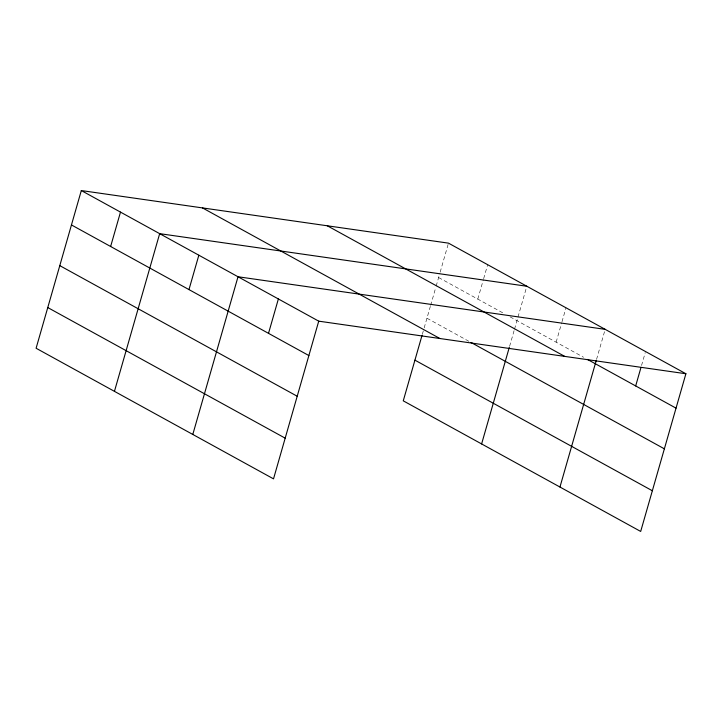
<?xml version="1.0" encoding="UTF-8"?>
<svg xmlns="http://www.w3.org/2000/svg" width="722" height="722" viewBox="0 0 722 722"><rect width="100%" height="100%" fill="white"/><g stroke="black" fill="none" stroke-linecap="round" stroke-linejoin="round"><path stroke-width="0.54" stroke-dasharray="3.61 2.71" d="M422.325 334.349L423.868 328.979M424.175 327.896L430.33 306.444M430.637 305.379L435.853 287.175M436.16 286.102L439.851 273.241M440.158 272.167L448.479 243.143M477.793 299.088L483.343 279.739M483.65 278.665L487.657 264.694M509.597 346.334L514.199 330.27M514.506 329.205L526.825 286.246M556.139 342.183L561.689 322.842M561.996 321.768L566.003 307.798M596.543 359.439L604.558 331.497M641.533 365.522L645.233 352.625M438.615 277.537L503.252 313.095M510.111 316.868L583.566 357.273M426.955 318.231L469.065 341.389"/><path stroke-width="1.08" d="M81.315 190.554L36.1 348.248L273.521 478.857L318.736 321.164L81.315 190.554L448.479 243.143L685.9 373.752L640.685 531.446L403.264 400.836L422.018 335.423M110.628 246.5L120.493 212.106M114.446 391.351L159.67 233.657L526.825 286.246M188.974 289.603L198.839 255.209M192.801 434.445L238.016 276.761L605.18 329.349M268.512 333.356L278.376 298.962M481.61 443.94L509.29 347.408M559.956 487.034L596.237 360.513M635.676 385.936L640.919 367.669M318.736 321.164L685.9 373.752M587.482 359.43L676.036 408.147M327.319 225.787L564.739 356.397M471.024 342.472L664.375 448.831M202.485 207.909L439.906 338.519M414.933 360.152L652.354 490.752M71.46 224.948L308.881 355.558M59.791 265.642L297.211 396.243M47.769 307.563L285.19 438.164"/></g></svg>
